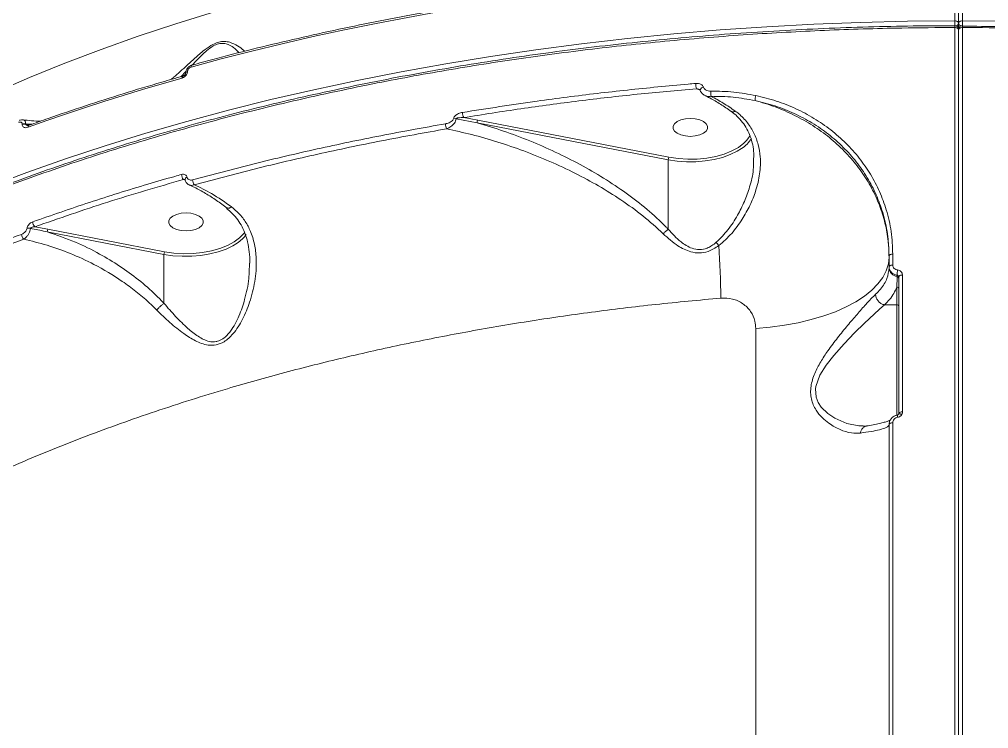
# Model space of a CAD drawing. Header units: millimetres. Extents: x -6104 to 7803, y -6013 to 4803.
# Drawn here: x 230.3 to 481.2, y 985.6 to 1169.2 of the extents above; entities that cross this region are included whole.
import ezdxf

# ---------------------------------------------------------------- set-up
doc = ezdxf.new("R2010")
doc.units = ezdxf.units.MM
doc.layers.add('DIKOM_ОБЪЕКТ', color=7, linetype='Continuous')

msp = doc.modelspace()

# ---------------------------------------------------------------- linework, layer by layer
at = {"layer": 'DIKOM_ОБЪЕКТ', "color": 7, "linetype": 'Continuous', "lineweight": 15}
for p, q in [((472.417, 1583.661), (472.417, 1168.792)), ((474.422, 1168.792), (474.422, 1583.661)), ((473.419, 1583.146), (473.419, 1168.277)), ((472.417, 1167.077), (472.417, 559.74)), ((473.419, 1168.277), (473.419, 1166.563)), ((474.422, 559.74), (474.422, 1167.077)), ((473.419, 559.74), (473.419, 1166.563)), ((272.083, 1154.34), (273.367, 1155.674)), ((273.289, 1155.207), (273.289, 1155.235)), ((273.814, 1155.66), (273.814, 1155.688)), ((405.544, 1151.239), (406.481, 1150.837)), ((231.013, 1142.074), (231.013, 1141.985)), ((231.912, 1142.052), (231.912, 1142.141)), ((231.912, 1142.141), (233.477, 1142.021)), ((233.018, 1141.858), (231.912, 1142.052)), ((343.376, 1143.473), (348.779, 1142.383)), ((348.955, 1143.053), (345.296, 1143.752)), ((348.779, 1142.383), (398.252, 1132.817)), ((398.428, 1133.487), (348.955, 1143.053)), ((398.252, 1114.865), (398.252, 1132.817)), ((420.375, 1133.57), (420.362, 1133.142)), ((272.746, 1127.728), (273.224, 1127.522)), ((237.669, 1114.859), (234.309, 1115.497)), ((237.493, 1114.189), (267.712, 1108.346)), ((267.885, 1109.016), (237.669, 1114.859)), ((267.712, 1095.693), (267.712, 1108.346)), ((455.419, 1107.97), (455.419, 1105.137)), ((456.379, 1105.601), (456.379, 1108.435)), ((455.419, 1105.137), (455.419, 1104.859)), ((457.503, 1102.951), (457.503, 1102.623)), ((457.919, 1102.552), (457.919, 1067.141)), ((458.885, 1067.573), (458.885, 1103.013)), ((457.419, 1099.85), (457.419, 1095.279)), ((454.223, 1095.279), (457.419, 1095.279)), ((457.419, 1095.279), (457.419, 1066.628)), ((420.917, 1089.167), (420.917, 610.509)), ((457.503, 1066.701), (457.505, 1066.707)), ((455.419, 1064.3), (455.419, 962.92)), ((456.379, 963.265), (456.379, 1064.729))]:
    msp.add_line(p, q, dxfattribs=at)
at = {"layer": 'DIKOM_ОБЪЕКТ', "color": 7, "linetype": 'Continuous', "lineweight": 15, "flags": 128}
for points in [[(411.572, 1195.442), (400.104, 1194.38), (388.704, 1193.138), (377.384, 1191.718), (366.152, 1190.121), (355.021, 1188.349), (343.999, 1186.402), (333.098, 1184.283), (322.328, 1181.994), (311.698, 1179.536), (301.218, 1176.913), (290.899, 1174.127), (280.75, 1171.179), (270.78, 1168.074), (260.998, 1164.813), (251.414, 1161.401), (242.036, 1157.839), (232.874, 1154.132), (223.936, 1150.282)], [(274.786, 1156.838), (282.559, 1158.934), (290.415, 1160.945), (298.352, 1162.871), (306.364, 1164.712), (314.449, 1166.466), (322.604, 1168.132), (330.825, 1169.71), (339.108, 1171.2)], [(472.417, 1168.792), (460.23, 1168.686), (448.053, 1168.398), (435.899, 1167.928), (423.775, 1167.277), (411.694, 1166.444), (399.664, 1165.432), (387.697, 1164.24), (375.802, 1162.869), (363.989, 1161.322), (352.268, 1159.598), (340.65, 1157.7), (329.143, 1155.63), (317.758, 1153.388), (306.503, 1150.977), (295.39, 1148.399), (284.426, 1145.655), (273.622, 1142.749), (262.985, 1139.683), (252.526, 1136.459), (242.253, 1133.08), (232.175, 1129.549), (222.3, 1125.869)], [(473.419, 1168.277), (473.4, 1168.378), (473.343, 1168.475), (473.25, 1168.564), (473.125, 1168.642), (472.974, 1168.706), (472.8, 1168.754), (472.612, 1168.783), (472.417, 1168.792)], [(473.419, 1166.563), (473.4, 1166.663), (473.343, 1166.76), (473.25, 1166.849), (473.125, 1166.927), (472.974, 1166.991), (472.8, 1167.038), (472.612, 1167.067), (472.417, 1167.077)], [(474.422, 1168.792), (474.226, 1168.783), (474.038, 1168.754), (473.865, 1168.706), (473.713, 1168.642), (473.588, 1168.564), (473.496, 1168.475), (473.438, 1168.378), (473.419, 1168.277)], [(474.422, 1167.077), (474.226, 1167.067), (474.038, 1167.038), (473.865, 1166.991), (473.713, 1166.927), (473.588, 1166.849), (473.496, 1166.76), (473.438, 1166.663), (473.419, 1166.563)], [(486.609, 1168.686), (474.422, 1168.792)], [(274.993, 1157.349), (274.979, 1157.344), (274.913, 1157.301), (274.859, 1157.225), (274.819, 1157.12), (274.794, 1156.99), (274.786, 1156.838)], [(232.534, 1141.251), (237.362, 1142.966), (242.237, 1144.647), (247.157, 1146.292), (252.12, 1147.901), (257.127, 1149.475), (262.177, 1151.013), (267.267, 1152.514), (272.397, 1153.979)], [(403.96, 1143.537), (402.692, 1143.443), (401.527, 1143.169), (400.559, 1142.737), (399.867, 1142.182), (399.506, 1141.549), (399.506, 1140.889), (399.867, 1140.256), (400.559, 1139.701), (401.527, 1139.269), (402.692, 1138.995), (403.96, 1138.901), (405.228, 1138.995), (406.393, 1139.269), (407.361, 1139.701), (408.053, 1140.256), (408.414, 1140.889), (408.414, 1141.549), (408.053, 1142.182), (407.361, 1142.737), (406.393, 1143.169), (405.228, 1143.443), (403.96, 1143.537)], [(419.442, 1139.14), (418.889, 1138.254), (418.53, 1137.814)], [(418.53, 1137.814), (417.816, 1137.099), (416.409, 1136.043), (414.702, 1135.112), (412.734, 1134.328), (410.555, 1133.711), (408.217, 1133.275), (405.776, 1133.032), (403.29, 1132.986), (400.821, 1133.138), (398.428, 1133.487)], [(398.252, 1132.817), (400.588, 1132.472), (402.997, 1132.307), (405.427, 1132.326), (407.825, 1132.529), (410.139, 1132.911), (412.319, 1133.464), (414.318, 1134.175), (416.092, 1135.031), (417.24, 1135.747)], [(273.419, 1119.066), (272.151, 1118.972), (270.986, 1118.698), (270.018, 1118.266), (269.326, 1117.711), (268.965, 1117.078), (268.965, 1116.418), (269.326, 1115.785), (270.018, 1115.23), (270.986, 1114.798), (272.151, 1114.524), (273.419, 1114.43), (274.687, 1114.524), (275.852, 1114.798), (276.82, 1115.23), (277.513, 1115.785), (277.873, 1116.418), (277.873, 1117.078), (277.513, 1117.711), (276.82, 1118.266), (275.852, 1118.698), (274.687, 1118.972), (273.419, 1119.066)], [(288.57, 1114.099), (288.347, 1113.783), (288.029, 1113.389)], [(288.029, 1113.389), (287.275, 1112.627), (285.868, 1111.571), (284.16, 1110.64), (282.192, 1109.857), (280.013, 1109.24), (277.674, 1108.804), (275.232, 1108.56), (272.747, 1108.515), (270.278, 1108.668), (267.885, 1109.016)], [(267.712, 1108.346), (270.048, 1108.001), (272.456, 1107.836), (274.886, 1107.855), (277.284, 1108.058), (279.598, 1108.44), (281.778, 1108.993), (283.777, 1109.704), (285.551, 1110.56), (286.699, 1111.276)], [(455.419, 1107.629), (455.237, 1105.851), (454.691, 1104.09), (453.788, 1102.36), (452.534, 1100.679), (450.942, 1099.061), (449.027, 1097.521), (446.804, 1096.074), (444.296, 1094.732), (441.524, 1093.507), (438.514, 1092.411), (435.294, 1091.454), (431.892, 1090.644), (428.341, 1089.99), (424.671, 1089.496), (420.917, 1089.167)], [(455.419, 1107.97), (455.437, 1108.058), (455.492, 1108.143), (455.579, 1108.222), (455.698, 1108.292), (455.843, 1108.35), (456.009, 1108.394), (456.189, 1108.423), (456.379, 1108.435)], [(455.419, 1105.137), (455.437, 1105.225), (455.492, 1105.31), (455.579, 1105.389), (455.698, 1105.458), (455.843, 1105.516), (456.009, 1105.56), (456.189, 1105.589), (456.379, 1105.601)], [(457.919, 1102.552), (457.938, 1102.64), (457.992, 1102.725), (458.081, 1102.803), (458.2, 1102.872), (458.346, 1102.93), (458.513, 1102.973), (458.694, 1103.001), (458.885, 1103.013)], [(448.695, 1063.925), (447.554, 1063.914), (444.513, 1064.553), (441.392, 1065.917), (439.54, 1067.163), (437.87, 1068.811), (437.1, 1069.967), (436.55, 1071.333), (436.365, 1073.52), (436.452, 1074.161), (437.496, 1077.065), (439.116, 1079.662), (441.08, 1082.162), (443.753, 1085.145), (446.511, 1087.995), (449.073, 1090.53), (451.519, 1092.868), (452.93, 1094.163), (454.216, 1095.279), (454.217, 1095.279), (454.217, 1095.279)], [(457.859, 1066.931), (457.895, 1066.984), (457.956, 1067.021), (458.041, 1067.041), (458.146, 1067.045), (458.269, 1067.03), (458.405, 1066.999), (458.552, 1066.952), (458.704, 1066.89)], [(457.919, 1067.141), (457.938, 1067.223), (457.992, 1067.303), (458.081, 1067.376), (458.2, 1067.441), (458.346, 1067.495), (458.513, 1067.536), (458.694, 1067.562), (458.885, 1067.573)], [(455.419, 1064.3), (455.437, 1064.381), (455.492, 1064.46), (455.579, 1064.533), (455.698, 1064.597), (455.843, 1064.651), (456.009, 1064.691), (456.189, 1064.718), (456.379, 1064.729)]]:
    msp.add_lwpolyline(points, dxfattribs=at)
at = {"layer": 'DIKOM_ОБЪЕКТ', "color": 7, "linetype": 'Continuous', "lineweight": 15}
for centre, radius, start, end in [((505.527, 1167.238), 33.111, 179.43923, 180.27943), ((838.653, 1168.722), 366.236, 179.98892, 180.18525), ((472.419, 1166.563), 1, 0, 90.07043), ((472.551, 1168.318), 0.869, 286.86563, 357.33991), ((474.287, 1168.318), 0.869, 182.64576, 253.14871), ((474.419, 1166.563), 1, 89.92957, 180), ((27.398, 1168.836), 447.024, 359.83517, 359.99438), ((432.125, 1167.221), 42.297, 359.80466, 0.46255), ((272.899, 1154.072), 0.51, 125.11316, 190.49509), ((273.869, 1155.094), 0.597, 95.27749, 166.07286), ((273.867, 1155.069), 0.593, 95.13888, 166.87446), ((410.832, 1152.559), 5.45, 179.62425, 194.01002), ((407.451, 1150.665), 0.98, 95.98985, 161.04525), ((413.873, 1150.181), 4.608, 174.78691, 191.47316), ((423.685, 1148.42), 2.963, 159.21359, 185.0687), ((347.963, 1145.066), 2.973, 179.53591, 206.21826), ((231.592, 1140.36), 1.81, 79.82321, 108.68789), ((231.592, 1140.271), 1.809, 79.8207, 108.69041), ((233.048, 1141.331), 0.52, 122.53122, 188.86638), ((343.519, 1142.139), 2.952, 179.80471, 206.17502), ((342.679, 1141.403), 2.184, 71.3879, 88.87233), ((350.09, 1142.398), 1.311, 149.98189, 180.61409), ((412.602, 1142.77), 8.416, 303.43911, 328.47651), ((399.563, 1132.831), 1.31, 149.9721, 180.61434), ((274.267, 1129.026), 2, 179.96467, 220.49272), ((273.87, 1127.67), 0.691, 105.57545, 177.89147), ((277.197, 1127.637), 2.063, 180.23858, 218.61523), ((235.471, 1116.783), 1.733, 180.47857, 227.87745), ((232.607, 1113.01), 2.138, 74.43751, 99.2049), ((238.804, 1114.203), 1.311, 149.97839, 180.60679), ((232.591, 1113.549), 1.744, 180.83246, 226.84982), ((281.535, 1118.874), 9.187, 304.20175, 323.87482), ((269.041, 1108.36), 1.329, 150.43941, 180.61815), ((449.072, 1139.879), 47.754, 216.51921, 217.81027), ((165.958, 1094.4), 245.921, 0.60785, 3.77779), ((457.763, 1104.954), 2.345, 182.33139, 263.63192), ((463.67, 1103.049), 6.168, 168.22147, 180.90476), ((457.451, 1102.157), 0.469, 2.33166, 83.63732), ((457.441, 1099.372), 0.478, 2.93876, 92.6551), ((457.441, 1094.801), 0.478, 2.93518, 92.65868), ((454.898, 1065.822), 2.753, 6.8692, 18.75062)]:
    msp.add_arc(centre, radius, start, end, dxfattribs=at)
for points, knots in [([(274.993, 1157.348), (276.778, 1157.837), (281.955, 1159.253), (290.635, 1161.487), (301.073, 1164), (311.642, 1166.363), (322.334, 1168.573), (331.552, 1170.337), (337.22, 1171.338), (339.256, 1171.697)], [0, 0, 0, 0, 0.0864698, 0.2507629, 0.4150561, 0.5793457, 0.7436325, 0.9079168, 1, 1, 1, 1]), ([(63.91, 998.908), (64.11, 999.385), (65.128, 1001.807), (67.263, 1006.13), (70.324, 1011.864), (73.704, 1017.532), (77.373, 1023.139), (81.339, 1028.687), (85.601, 1034.177), (90.16, 1039.611), (95.019, 1044.989), (100.178, 1050.314), (105.642, 1055.587), (111.398, 1060.798), (117.424, 1065.926), (123.7, 1070.951), (130.21, 1075.863), (136.957, 1080.663), (143.941, 1085.355), (151.165, 1089.939), (158.632, 1094.417), (166.341, 1098.792), (174.297, 1103.062), (182.5, 1107.231), (190.956, 1111.298), (199.656, 1115.261), (208.567, 1119.105), (217.657, 1122.813), (226.901, 1126.376), (236.295, 1129.794), (245.843, 1133.068), (255.548, 1136.2), (265.412, 1139.191), (275.439, 1142.042), (285.631, 1144.754), (295.99, 1147.327), (306.522, 1149.762), (317.222, 1152.058), (328.063, 1154.209), (338.998, 1156.205), (349.992, 1158.039), (361.032, 1159.71), (372.123, 1161.218), (383.271, 1162.566), (394.478, 1163.753), (405.748, 1164.781), (417.083, 1165.649), (428.487, 1166.357), (439.963, 1166.908), (451.514, 1167.293), (462.341, 1167.521), (469.318, 1167.542), (472.418, 1167.552)], [0, 0, 0, 0, 0.0050089, 0.025436, 0.045783, 0.0660727, 0.0863285, 0.1065727, 0.1268271, 0.1471077, 0.1674374, 0.1878383, 0.2083332, 0.2289378, 0.2495475, 0.2700461, 0.2904526, 0.31079, 0.3310811, 0.3513489, 0.3716164, 0.3919015, 0.4122247, 0.4326089, 0.4530769, 0.4736519, 0.4942679, 0.5147984, 0.5352284, 0.5555809, 0.5758793, 0.5961467, 0.6164061, 0.6366784, 0.6569812, 0.6773378, 0.6977713, 0.7183047, 0.7389179, 0.759486, 0.7799393, 0.8003083, 0.8206161, 0.840886, 0.8611412, 0.8814048, 0.9016921, 0.9220263, 0.9424307, 0.9629282, 0.9835284, 1, 1, 1, 1]), ([(63.969, 998.606), (64.505, 999.914), (66.644, 1005.134), (71.668, 1014.109), (79.097, 1025.594), (87.948, 1036.94), (98.108, 1048.118), (109.384, 1058.877), (121.702, 1069.191), (134.98, 1079.044), (149.432, 1088.595), (165.059, 1097.799), (181.834, 1106.612), (199.388, 1114.843), (217.641, 1122.476), (236.503, 1129.51), (256.279, 1136.059), (276.94, 1142.079), (298.434, 1147.537), (319.362, 1152.108), (339.569, 1155.887), (358.939, 1158.974), (378.644, 1161.586), (398.636, 1163.707), (418.696, 1165.319), (438.727, 1166.415), (456.596, 1166.978), (467.839, 1167.048), (472.417, 1167.077)], [0, 0, 0, 0, 0.013784, 0.0550016, 0.0961875, 0.1385697, 0.1809865, 0.2233687, 0.2645546, 0.3057722, 0.3469581, 0.3893402, 0.4317571, 0.4741392, 0.5153251, 0.5565426, 0.5977285, 0.6401106, 0.6825273, 0.7249095, 0.7607557, 0.7966438, 0.8325319, 0.8687601, 0.9049883, 0.9402989, 0.9756894, 1, 1, 1, 1]), ([(801.647, 1085.591), (799.757, 1086.851), (793.057, 1091.319), (780.491, 1098.546), (764.039, 1107.232), (746.627, 1115.386), (728.349, 1123.017), (709.23, 1130.115), (689.344, 1136.665), (668.782, 1142.635), (647.64, 1147.999), (627.346, 1152.433), (608.051, 1156.054), (589.87, 1158.994), (571.449, 1161.506), (552.615, 1163.609), (533.39, 1165.279), (513.805, 1166.487), (494.132, 1167.257), (480.988, 1167.365), (474.419, 1167.42)], [0, 0, 0, 0, 0.0246419, 0.0873687, 0.1499951, 0.2124251, 0.2748546, 0.337481, 0.4002078, 0.4629347, 0.5255613, 0.587991, 0.6385771, 0.6892156, 0.739854, 0.79044, 0.842801, 0.89522, 0.947639, 1, 1, 1, 1]), ([(474.422, 1167.077), (479, 1167.048), (491.334, 1166.971), (511.402, 1166.295), (534.525, 1164.888), (557.684, 1162.796), (580.797, 1160.008), (603.781, 1156.516), (626.131, 1152.395), (647.784, 1147.676), (668.695, 1142.399), (689.205, 1136.478), (709.223, 1129.907), (728.667, 1122.693), (747.109, 1114.994), (764.508, 1106.85), (780.849, 1098.305), (796.397, 1089.222), (811.064, 1079.608), (824.776, 1069.486), (837.083, 1059.2), (848.022, 1048.808), (857.649, 1038.365), (866.276, 1027.579), (873.758, 1016.462), (879.37, 1006.728), (881.966, 1000.684), (882.902, 998.504)], [0, 0, 0, 0, 0.0243023, 0.065474, 0.1066775, 0.1478492, 0.1902169, 0.232619, 0.2749866, 0.3161584, 0.3573619, 0.3985337, 0.4409013, 0.4833034, 0.525671, 0.5668428, 0.6080463, 0.649218, 0.6915856, 0.7339878, 0.7763555, 0.8160448, 0.8557626, 0.8954519, 0.9362086, 0.9769961, 1, 1, 1, 1]), ([(288.599, 1160.932), (288.505, 1161.033), (288.066, 1161.503), (286.807, 1162.377), (285.177, 1163.221), (283.452, 1163.535), (281.921, 1163.368), (280.184, 1162.666), (278.162, 1161.298), (275.977, 1159.422), (273.241, 1156.921), (271.093, 1154.898), (269.724, 1153.775), (269.52, 1153.608)], [0, 0, 0, 0, 0.03396339, 0.15960791, 0.28765098, 0.3591833, 0.42005561, 0.48129518, 0.56324335, 0.6727791, 0.78522095, 0.96807522, 1, 1, 1, 1]), ([(274.931, 1157.299), (275.459, 1157.854), (276.655, 1159.111), (278.457, 1160.873), (280.289, 1162.27), (281.866, 1162.948), (283.242, 1163.035), (284.749, 1162.59), (286.085, 1161.678), (286.824, 1160.899), (287.148, 1160.558)], [0, 0, 0, 0, 0.1294377, 0.2930848, 0.407515, 0.4903209, 0.5730719, 0.673502, 0.856956, 1, 1, 1, 1]), ([(273.305, 1155.237), (273.3, 1155.281), (273.274, 1155.528), (273.425, 1156.003), (273.78, 1156.6), (274.327, 1157.104), (274.781, 1157.254), (274.996, 1157.326)], [0, 0, 0, 0, 0.0467378, 0.264045, 0.5019073, 0.7633246, 1, 1, 1, 1]), ([(273.814, 1155.688), (273.824, 1155.784), (273.843, 1155.976), (273.993, 1156.269), (274.217, 1156.531), (274.494, 1156.735), (274.694, 1156.806), (274.786, 1156.838)], [0, 0, 0, 0, 0.1951659, 0.3900949, 0.5932694, 0.8111124, 1, 1, 1, 1]), ([(232.768, 1141.769), (234.43, 1142.363), (239.248, 1144.084), (247.358, 1146.831), (257.152, 1149.959), (265.587, 1152.498), (270.779, 1153.971), (272.606, 1154.489)], [0, 0, 0, 0, 0.1293312, 0.3750691, 0.6208049, 0.8665359, 1, 1, 1, 1]), ([(272.397, 1153.979), (272.532, 1154.027), (272.821, 1154.13), (273.224, 1154.425), (273.551, 1154.807), (273.771, 1155.236), (273.8, 1155.519), (273.814, 1155.66)], [0, 0, 0, 0, 0.1890422, 0.4045188, 0.6068551, 0.8033728, 1, 1, 1, 1]), ([(272.608, 1154.495), (272.635, 1154.501), (272.715, 1154.521), (272.88, 1154.612), (273.049, 1154.752), (273.173, 1154.901), (273.248, 1155.037), (273.284, 1155.141), (273.29, 1155.199), (273.289, 1155.205), (273.289, 1155.206)], [0, 0, 0, 0, 0.0967812, 0.2952141, 0.4683663, 0.6152446, 0.7426115, 0.8572685, 0.9810603, 1, 1, 1, 1]), ([(405.382, 1152.594), (404.724, 1152.538), (401.436, 1152.257), (392.899, 1151.47), (379.836, 1150.063), (362.941, 1147.921), (351.413, 1146.103), (344.99, 1145.09)], [0, 0, 0, 0, 0.03216558, 0.16083534, 0.41839578, 0.67595685, 1, 1, 1, 1]), ([(407.349, 1151.639), (407.34, 1151.673), (407.298, 1151.826), (407.126, 1152.096), (406.722, 1152.397), (406.116, 1152.604), (405.633, 1152.598), (405.382, 1152.594)], [0, 0, 0, 0, 0.0490682, 0.2179169, 0.4266712, 0.7022363, 1, 1, 1, 1]), ([(345.296, 1143.752), (350.221, 1144.538), (360.071, 1146.108), (375.076, 1148.105), (390.225, 1149.858), (400.437, 1150.779), (405.544, 1151.239)], [0, 0, 0, 0, 0.2493143, 0.4986285, 0.749314, 1, 1, 1, 1]), ([(405.544, 1151.239), (405.712, 1151.206), (405.987, 1151.153), (406.253, 1151.043), (406.356, 1151)], [0, 0, 0, 0, 0.6096461, 1, 1, 1, 1]), ([(406.541, 1150.894), (406.541, 1150.892), (406.546, 1150.878), (406.521, 1150.916), (406.452, 1150.965), (406.383, 1150.992), (406.357, 1151.002)], [0, 0, 0, 0, 0.07151605, 0.42406958, 0.78398789, 1, 1, 1, 1]), ([(407.801, 1149.479), (407.655, 1149.544), (407.274, 1149.715), (406.838, 1150.2), (406.553, 1150.653), (406.539, 1150.906), (406.539, 1150.92)], [0, 0, 0, 0, 0.2380943, 0.6202652, 0.9793671, 1, 1, 1, 1]), ([(409.284, 1150.599), (409.035, 1150.613), (408.542, 1150.639), (407.942, 1150.883), (407.512, 1151.223), (407.402, 1151.504), (407.349, 1151.639)], [0, 0, 0, 0, 0.2974616, 0.58903048, 0.80284845, 1, 1, 1, 1]), ([(414.633, 1145.288), (414.61, 1145.307), (413.68, 1146.025), (411.791, 1147.225), (409.528, 1148.594), (408.19, 1149.226), (407.793, 1149.414)], [0, 0, 0, 0, 0.0107341, 0.4189185, 0.8271004, 1, 1, 1, 1]), ([(407.821, 1149.479), (408.009, 1149.391), (408.462, 1149.177), (409.027, 1149.232), (409.357, 1149.264)], [0, 0, 0, 0, 0.41595, 1, 1, 1, 1]), ([(420.915, 1149.471), (419.02, 1149.819), (415.203, 1150.52), (411.266, 1150.573), (409.284, 1150.599)], [0, 0, 0, 0, 0.4964926, 1, 1, 1, 1]), ([(409.357, 1149.264), (411.269, 1149.239), (415.12, 1149.188), (418.854, 1148.503), (420.734, 1148.158)], [0, 0, 0, 0, 0.4964837, 1, 1, 1, 1]), ([(415.588, 1145.453), (414.566, 1146.159), (412.514, 1147.578), (410.413, 1148.701), (409.357, 1149.264)], [0, 0, 0, 0, 0.4978687, 1, 1, 1, 1]), ([(456.379, 1108.435), (456.296, 1110.373), (456.131, 1114.25), (454.879, 1119.667), (453.034, 1124.633), (450.684, 1129.118), (447.779, 1133.321), (444.33, 1137.17), (440.401, 1140.624), (436.044, 1143.636), (431.297, 1146.134), (426.254, 1148.153), (422.693, 1149.032), (420.915, 1149.471)], [0, 0, 0, 0, 0.1021846, 0.2043682, 0.2924905, 0.3808922, 0.4690132, 0.5574042, 0.6460773, 0.7344677, 0.822883, 0.911581, 1, 1, 1, 1]), ([(455.419, 1107.629), (455.36, 1109.212), (455.242, 1112.378), (454.301, 1117.077), (452.788, 1121.672), (450.675, 1126.1), (448.001, 1130.307), (444.77, 1134.226), (441.037, 1137.814), (436.847, 1141.022), (432.238, 1143.79), (427.279, 1146.091), (423.374, 1147.447), (421.159, 1148.044), (420.734, 1148.158)], [0, 0, 0, 0, 0.087443, 0.1748848, 0.2633127, 0.3520186, 0.440446, 0.5297498, 0.6193385, 0.7086415, 0.7985513, 0.8887509, 0.9786601, 1, 1, 1, 1]), ([(420.734, 1148.158), (422.473, 1147.73), (425.956, 1146.873), (430.888, 1144.899), (435.531, 1142.456), (439.793, 1139.507), (443.636, 1136.125), (447.009, 1132.355), (449.85, 1128.238), (452.149, 1123.844), (453.953, 1118.978), (455.177, 1113.669), (455.338, 1109.869), (455.419, 1107.97)], [0, 0, 0, 0, 0.088372, 0.1770241, 0.2653916, 0.3537666, 0.4424249, 0.5308003, 0.6189455, 0.7073709, 0.7955187, 0.8977587, 1, 1, 1, 1]), ([(344.99, 1145.09), (344.902, 1145.074), (344.467, 1144.993), (343.808, 1144.755), (343.193, 1144.334), (342.848, 1143.951), (342.764, 1143.709), (342.722, 1143.587)], [0, 0, 0, 0, 0.09510622, 0.47197338, 0.71577723, 0.85722462, 1, 1, 1, 1]), ([(411.344, 1110.603), (412.5, 1111.624), (414.816, 1113.669), (417.403, 1117.318), (419.478, 1121.01), (421.061, 1124.953), (422.054, 1129.194), (422.214, 1133.252), (421.628, 1136.78), (420.535, 1139.773), (418.822, 1142.491), (417.059, 1144.34), (415.878, 1145.233), (415.588, 1145.453)], [0, 0, 0, 0, 0.1071405, 0.214579, 0.3113472, 0.4080928, 0.5217541, 0.6352955, 0.7192625, 0.8031763, 0.8878206, 0.9724048, 1, 1, 1, 1]), ([(420.434, 1133.555), (420.405, 1134.236), (420.343, 1135.688), (419.888, 1137.794), (419.15, 1139.842), (418.134, 1141.695), (416.848, 1143.337), (415.668, 1144.533), (414.84, 1145.102), (414.604, 1145.265)], [0, 0, 0, 0, 0.1479247, 0.3153665, 0.4784183, 0.6367989, 0.7899171, 0.9400802, 1, 1, 1, 1]), ([(415.588, 1145.453), (415.56, 1145.436), (415.448, 1145.369), (415.174, 1145.24), (414.846, 1145.166), (414.702, 1145.279), (414.645, 1145.324)], [0, 0, 0, 0, 0.06937349, 0.27595459, 0.7123671, 1, 1, 1, 1]), ([(230.047, 1142.541), (230.186, 1142.578), (230.432, 1142.644), (230.728, 1142.577), (230.921, 1142.426), (231.004, 1142.242), (231.011, 1142.113), (231.013, 1142.074)], [0, 0, 0, 0, 0.3025816, 0.5346558, 0.7254754, 0.9170976, 1, 1, 1, 1]), ([(230.285, 1143.046), (230.358, 1143.075), (230.651, 1143.192), (230.985, 1143.25), (231.215, 1143.183), (231.22, 1143.181)], [0, 0, 0, 0, 0.246046, 0.9812307, 1, 1, 1, 1]), ([(231.013, 1141.985), (231.016, 1141.926), (231.026, 1141.722), (231.162, 1141.433), (231.475, 1141.196), (231.942, 1141.095), (232.325, 1141.196), (232.534, 1141.251)], [0, 0, 0, 0, 0.0796252, 0.2757165, 0.4707842, 0.7105476, 1, 1, 1, 1]), ([(231.912, 1142.141), (231.906, 1142.219), (231.888, 1142.478), (231.764, 1142.83), (231.526, 1143.116), (231.311, 1143.149), (231.21, 1143.164)], [0, 0, 0, 0, 0.1341829, 0.4418549, 0.7367422, 1, 1, 1, 1]), ([(231.215, 1143.198), (231.962, 1143.101), (233.489, 1142.905), (234.996, 1142.858), (235.766, 1142.834)], [0, 0, 0, 0, 0.489773, 1, 1, 1, 1]), ([(232.476, 1141.726), (232.406, 1141.736), (232.253, 1141.76), (232.08, 1141.832), (231.969, 1141.918), (231.92, 1141.984), (231.915, 1142.032), (231.912, 1142.052)], [0, 0, 0, 0, 0.2910612, 0.6339842, 0.7758905, 0.9057642, 1, 1, 1, 1]), ([(232.483, 1141.719), (232.491, 1141.718), (232.511, 1141.714), (232.64, 1141.721), (232.745, 1141.765), (232.771, 1141.776)], [0, 0, 0, 0, 0.3188956, 0.8320156, 1, 1, 1, 1]), ([(340.568, 1142.149), (334.971, 1141.149), (323.779, 1139.149), (307.288, 1135.674), (291.015, 1131.882), (280.428, 1129.046), (275.134, 1127.628)], [0, 0, 0, 0, 0.24909701, 0.49819399, 0.74909724, 1, 1, 1, 1]), ([(342.722, 1143.587), (342.681, 1143.469), (342.6, 1143.233), (342.267, 1142.866), (341.679, 1142.465), (341.056, 1142.242), (340.646, 1142.164), (340.568, 1142.149)], [0, 0, 0, 0, 0.1455985, 0.2899526, 0.5320879, 0.9097836, 1, 1, 1, 1]), ([(340.87, 1140.837), (340.961, 1140.871), (341.438, 1141.05), (342.178, 1141.514), (342.851, 1142.248), (343.231, 1142.892), (343.326, 1143.275), (343.376, 1143.473)], [0, 0, 0, 0, 0.0825453, 0.4350674, 0.6772439, 0.8329937, 1, 1, 1, 1]), ([(343.376, 1143.473), (343.393, 1143.495), (343.428, 1143.537), (343.546, 1143.601), (343.802, 1143.684), (344.329, 1143.758), (344.859, 1143.771), (345.221, 1143.755), (345.296, 1143.752)], [0, 0, 0, 0, 0.0461216, 0.0901383, 0.2101099, 0.4598489, 0.8891865, 1, 1, 1, 1]), ([(398.252, 1114.865), (398.08, 1115.043), (396.347, 1116.837), (392.82, 1120.061), (387.367, 1124.271), (381.561, 1128.135), (375.408, 1131.69), (369.026, 1134.907), (362.411, 1137.786), (355.657, 1140.33), (351.072, 1141.699), (348.779, 1142.383)], [0, 0, 0, 0, 0.012974, 0.1306095, 0.2483385, 0.3704484, 0.49259, 0.6182931, 0.7440064, 0.8720037, 1, 1, 1, 1]), ([(275.585, 1126.35), (280.829, 1127.754), (291.315, 1130.564), (307.509, 1134.342), (323.999, 1137.821), (335.246, 1139.832), (340.87, 1140.837)], [0, 0, 0, 0, 0.2490964, 0.4981935, 0.7490968, 1, 1, 1, 1]), ([(340.87, 1140.837), (343.039, 1140.368), (347.483, 1139.406), (354.163, 1137.48), (360.925, 1135.166), (367.631, 1132.461), (374.09, 1129.431), (380.242, 1126.116), (386.095, 1122.466), (391.783, 1118.413), (395.229, 1115.262), (396.951, 1113.687)], [0, 0, 0, 0, 0.1079572, 0.2212637, 0.3345711, 0.4497838, 0.564986, 0.6720712, 0.7791294, 0.8896218, 1, 1, 1, 1]), ([(420.362, 1133.142), (420.361, 1132.172), (420.36, 1129.735), (419.468, 1125.988), (418.053, 1122.034), (416.166, 1118.318), (413.856, 1114.627), (411.747, 1112.515), (410.694, 1111.461)], [0, 0, 0, 0, 0.1257159, 0.3161111, 0.4793124, 0.6425503, 0.8215649, 1, 1, 1, 1]), ([(273.684, 1128.335), (273.643, 1128.46), (273.555, 1128.728), (273.226, 1128.995), (272.778, 1129.123), (272.437, 1129.059), (272.267, 1129.028)], [0, 0, 0, 0, 0.2213741, 0.474387, 0.7373133, 1, 1, 1, 1]), ([(272.267, 1129.028), (271.682, 1128.863), (268.758, 1128.038), (260.738, 1125.703), (248.362, 1121.869), (238.616, 1118.47), (233.738, 1116.768)], [0, 0, 0, 0, 0.0441426, 0.2207215, 0.610017, 1, 1, 1, 1]), ([(234.309, 1115.497), (240.546, 1117.666), (253.038, 1122.01), (266.17, 1125.82), (272.746, 1127.728)], [0, 0, 0, 0, 0.4992711, 1, 1, 1, 1]), ([(272.746, 1127.728), (272.839, 1127.724), (273.001, 1127.718), (273.149, 1127.662), (273.211, 1127.638)], [0, 0, 0, 0, 0.57841522, 1, 1, 1, 1]), ([(274.276, 1126.333), (274.244, 1126.342), (273.977, 1126.417), (273.576, 1126.813), (273.233, 1127.303), (273.21, 1127.638), (273.205, 1127.701)], [0, 0, 0, 0, 0.0538149, 0.4593863, 0.8986186, 1, 1, 1, 1]), ([(275.134, 1127.628), (274.96, 1127.597), (274.61, 1127.534), (274.151, 1127.666), (273.815, 1127.937), (273.725, 1128.21), (273.684, 1128.335)], [0, 0, 0, 0, 0.2632451, 0.5266783, 0.7813111, 1, 1, 1, 1]), ([(284.033, 1120.333), (283.138, 1121.005), (281.302, 1122.382), (278.463, 1124.157), (276.097, 1125.484), (274.699, 1126.102), (274.27, 1126.292)], [0, 0, 0, 0, 0.2805037, 0.5750914, 0.8696753, 1, 1, 1, 1]), ([(274.285, 1126.333), (274.467, 1126.268), (274.857, 1126.128), (275.332, 1126.273), (275.585, 1126.35)], [0, 0, 0, 0, 0.4677441, 1, 1, 1, 1]), ([(285.193, 1120.656), (283.483, 1121.854), (280.33, 1124.063), (277.075, 1125.632), (275.585, 1126.35)], [0, 0, 0, 0, 0.5425504, 1, 1, 1, 1]), ([(265.82, 1093.945), (266.946, 1092.851), (269.219, 1090.64), (272.548, 1087.949), (275.306, 1086.18), (277.44, 1085.236), (279.244, 1084.762), (281.266, 1084.78), (283.564, 1085.729), (285.449, 1087.497), (286.958, 1089.565), (288.495, 1092.266), (290.098, 1096.169), (291.38, 1101.349), (291.75, 1106.275), (291.321, 1110.53), (290.415, 1113.793), (289, 1116.629), (287.305, 1118.9), (285.86, 1120.102), (285.193, 1120.656)], [0, 0, 0, 0, 0.0753129, 0.1521186, 0.2131844, 0.2441321, 0.2756859, 0.3129815, 0.3506006, 0.4012224, 0.4378756, 0.4745857, 0.5507914, 0.640339, 0.7326467, 0.793, 0.8549401, 0.9047749, 0.9561054, 1, 1, 1, 1]), ([(289.957, 1106.081), (289.959, 1106.113), (290.01, 1107.091), (289.836, 1108.947), (289.432, 1111.425), (288.804, 1113.617), (287.96, 1115.524), (286.822, 1117.315), (285.494, 1118.907), (284.426, 1119.797), (283.923, 1120.216)], [0, 0, 0, 0, 0.00572014, 0.17544046, 0.33811367, 0.46841149, 0.60296853, 0.73860773, 0.87695306, 1, 1, 1, 1]), ([(285.193, 1120.656), (285.164, 1120.635), (284.974, 1120.498), (284.621, 1120.307), (284.239, 1120.216), (284.102, 1120.324), (284.047, 1120.367)], [0, 0, 0, 0, 0.059266, 0.3798911, 0.7484782, 1, 1, 1, 1]), ([(233.738, 1116.768), (233.629, 1116.723), (233.358, 1116.611), (232.965, 1116.33), (232.615, 1115.951), (232.362, 1115.54), (232.297, 1115.26), (232.265, 1115.12)], [0, 0, 0, 0, 0.1655182, 0.4120507, 0.620072, 0.8097056, 1, 1, 1, 1]), ([(232.265, 1115.12), (232.233, 1114.983), (232.17, 1114.71), (231.926, 1114.311), (231.588, 1113.946), (231.211, 1113.676), (230.952, 1113.568), (230.847, 1113.524)], [0, 0, 0, 0, 0.1920494, 0.3835919, 0.5901989, 0.8340853, 1, 1, 1, 1]), ([(231.398, 1112.277), (231.527, 1112.361), (231.849, 1112.57), (232.319, 1113.063), (232.741, 1113.704), (233.051, 1114.39), (233.137, 1114.841), (233.18, 1115.069)], [0, 0, 0, 0, 0.15766646, 0.39318469, 0.5991614, 0.79673168, 1, 1, 1, 1]), ([(233.18, 1115.069), (233.193, 1115.097), (233.216, 1115.144), (233.304, 1115.231), (233.463, 1115.326), (233.731, 1115.419), (234.022, 1115.477), (234.225, 1115.491), (234.309, 1115.497)], [0, 0, 0, 0, 0.0790589, 0.1356921, 0.3030143, 0.519117, 0.8023672, 1, 1, 1, 1]), ([(233.18, 1115.069), (233.328, 1115.04), (234.767, 1114.755), (236.204, 1114.457), (237.493, 1114.189)], [0, 0, 0, 0, 0.1029244, 1, 1, 1, 1]), ([(267.712, 1095.693), (267.029, 1096.398), (264.959, 1098.537), (261.163, 1101.825), (256.271, 1105.384), (250.808, 1108.669), (244.556, 1111.761), (239.937, 1113.349), (237.493, 1114.189)], [0, 0, 0, 0, 0.0822949, 0.2495051, 0.4172987, 0.5846539, 0.7802051, 1, 1, 1, 1]), ([(396.951, 1113.687), (396.981, 1113.717), (397.197, 1113.93), (397.655, 1114.363), (398.041, 1114.683), (398.249, 1114.856)], [0, 0, 0, 0, 0.069979, 0.4978568, 1, 1, 1, 1]), ([(398.249, 1114.856), (398.25, 1114.857), (398.252, 1114.859), (398.252, 1114.862), (398.252, 1114.864), (398.252, 1114.865)], [0, 0, 0, 0, 0.3450994, 0.8161494, 1, 1, 1, 1]), ([(410.694, 1111.461), (409.935, 1110.879), (408.639, 1109.887), (406.345, 1109.437), (404.486, 1109.819), (402.907, 1110.607), (400.75, 1112.146), (399.27, 1113.665), (398.25, 1114.855), (398.249, 1114.856)], [0, 0, 0, 0, 0.1886142, 0.3216696, 0.4555492, 0.5691435, 0.6831292, 0.9996851, 1, 1, 1, 1]), ([(230.847, 1113.524), (224.895, 1111.284), (212.989, 1106.805), (195.984, 1099.45), (179.584, 1091.675), (169.328, 1086.1), (164.201, 1083.312)], [0, 0, 0, 0, 0.2485951, 0.4971901, 0.7485949, 1, 1, 1, 1]), ([(164.9, 1082.134), (169.959, 1084.885), (180.075, 1090.386), (196.363, 1098.122), (213.381, 1105.496), (225.392, 1110.017), (231.398, 1112.277)], [0, 0, 0, 0, 0.2485957, 0.497191, 0.7485953, 1, 1, 1, 1]), ([(231.398, 1112.277), (233.42, 1111.796), (237.487, 1110.827), (243.589, 1108.624), (250.17, 1105.602), (255.84, 1102.216), (260.493, 1098.78), (263.449, 1096.281), (265.152, 1094.604), (265.82, 1093.945)], [0, 0, 0, 0, 0.1610246, 0.323858, 0.4936611, 0.7083239, 0.8185389, 0.9287364, 1, 1, 1, 1]), ([(396.951, 1113.687), (398.18, 1112.578), (399.864, 1111.057), (402.346, 1109.635), (404.181, 1108.898), (406.312, 1108.578), (408.904, 1109.029), (410.45, 1110.027), (411.344, 1110.603)], [0, 0, 0, 0, 0.3030733, 0.4152376, 0.5295153, 0.6687554, 0.8085429, 1, 1, 1, 1]), ([(289.827, 1106.083), (289.812, 1104.761), (289.779, 1101.602), (288.762, 1096.979), (287.26, 1092.348), (285.606, 1089.25), (284.062, 1087.383), (282.936, 1086.403), (281.936, 1085.924), (280.727, 1085.653), (279.468, 1085.718), (277.91, 1086.295), (276.044, 1087.382), (273.636, 1089.324), (270.717, 1092.21), (268.7, 1094.506), (267.71, 1095.683), (267.709, 1095.685)], [0, 0, 0, 0, 0.0956133, 0.2283963, 0.3351832, 0.4412762, 0.4753926, 0.5093807, 0.5501693, 0.5581206, 0.6068371, 0.6495402, 0.6924087, 0.7791519, 0.8895025, 0.9998825, 1, 1, 1, 1]), ([(455.419, 1104.859), (455.31, 1103.929), (455.089, 1102.043), (453.659, 1099.752), (452.36, 1098.443), (451.937, 1098.016)], [0, 0, 0, 0, 0.3958729, 0.8032206, 1, 1, 1, 1]), ([(455.419, 1105.137), (455.42, 1105.098), (455.425, 1104.809), (455.563, 1104.27), (456.017, 1103.629), (456.684, 1103.143), (457.23, 1103.015), (457.503, 1102.951)], [0, 0, 0, 0, 0.0372319, 0.2780977, 0.5188586, 0.7593902, 1, 1, 1, 1]), ([(457.632, 1104.308), (457.467, 1104.345), (457.139, 1104.419), (456.738, 1104.705), (456.465, 1105.085), (456.382, 1105.405), (456.379, 1105.577), (456.379, 1105.601)], [0, 0, 0, 0, 0.2407369, 0.4813633, 0.7220874, 0.9627962, 1, 1, 1, 1]), ([(458.885, 1103.013), (458.884, 1103.036), (458.881, 1103.209), (458.798, 1103.529), (458.525, 1103.909), (458.124, 1104.197), (457.796, 1104.271), (457.632, 1104.308)], [0, 0, 0, 0, 0.0372195, 0.2778652, 0.5185856, 0.7592237, 1, 1, 1, 1]), ([(457.503, 1102.623), (457.502, 1102.483), (457.5, 1101.779), (457.474, 1100.841), (457.431, 1100.063), (457.419, 1099.85)], [0, 0, 0, 0, 0.1536463, 0.7682983, 1, 1, 1, 1]), ([(457.503, 1102.951), (457.557, 1102.941), (457.667, 1102.921), (457.8, 1102.834), (457.89, 1102.715), (457.918, 1102.614), (457.919, 1102.559), (457.919, 1102.552)], [0, 0, 0, 0, 0.2402319, 0.4811629, 0.7222724, 0.9628531, 1, 1, 1, 1]), ([(454.223, 1095.279), (454.673, 1095.734), (455.623, 1096.694), (456.713, 1098.224), (457.183, 1099.306), (457.419, 1099.85)], [0, 0, 0, 0, 0.309352, 0.6532191, 1, 1, 1, 1]), ([(91.517, 900.715), (91.529, 903.24), (91.559, 909.471), (92.903, 919.386), (95.439, 930.417), (99.219, 941.457), (104.232, 952.467), (110.507, 963.409), (117.893, 974.028), (126.334, 984.298), (135.754, 994.198), (146.315, 1003.903), (158.032, 1013.369), (170.89, 1022.557), (184.596, 1031.258), (199.077, 1039.454), (214.251, 1047.14), (230.377, 1054.448), (247.439, 1061.335), (265.398, 1067.768), (282.646, 1073.22), (298.967, 1077.804), (314.24, 1081.65), (329.87, 1085.149), (345.804, 1088.286), (361.966, 1091.048), (378.37, 1093.431), (395, 1095.465), (406.243, 1096.494), (411.865, 1097.009)], [0, 0, 0, 0, 0.0269365, 0.0664877, 0.1060694, 0.1456204, 0.1863268, 0.2270666, 0.267773, 0.3071933, 0.3466441, 0.3860645, 0.426635, 0.4672387, 0.5078092, 0.547136, 0.5864932, 0.62582, 0.6662928, 0.7067987, 0.7472715, 0.7786849, 0.8100985, 0.8417626, 0.8734268, 0.9049435, 0.93646, 0.96823, 1, 1, 1, 1]), ([(411.865, 1097.009), (412.886, 1096.999), (414.944, 1096.978), (417.674, 1095.694), (419.705, 1093.664), (420.765, 1091.355), (420.874, 1089.792), (420.917, 1089.167)], [0, 0, 0, 0, 0.2099046, 0.4228957, 0.6382655, 0.8553548, 1, 1, 1, 1]), ([(451.937, 1098.016), (451.549, 1097.635), (450.772, 1096.872), (449.177, 1095.149), (447.151, 1092.867), (444.673, 1089.947), (442.089, 1086.782), (439.715, 1083.618), (437.676, 1080.542), (436.065, 1077.488), (435.197, 1074.737), (435.065, 1072.515), (435.264, 1070.882), (435.772, 1069.361), (436.678, 1067.694), (438.046, 1066.046), (440.156, 1064.289), (442.741, 1062.859), (445.541, 1062.008), (447.225, 1062.062), (447.992, 1062.086)], [0, 0, 0, 0, 0.0450773, 0.0901812, 0.1588878, 0.2276836, 0.298404, 0.3691129, 0.4250479, 0.4808193, 0.5408197, 0.5713844, 0.6019548, 0.6344667, 0.6670292, 0.7198466, 0.7727706, 0.8528854, 0.9329874, 1, 1, 1, 1]), ([(454.217, 1095.279), (453.96, 1095.353), (453.447, 1095.501), (452.764, 1096.021), (452.245, 1096.695), (451.995, 1097.353), (451.937, 1097.796), (451.937, 1097.975), (451.937, 1098.016)], [0, 0, 0, 0, 0.2123376, 0.4246799, 0.6370231, 0.8493656, 0.9654671, 1, 1, 1, 1]), ([(265.82, 1093.945), (265.851, 1093.977), (266.06, 1094.202), (266.495, 1094.638), (267.134, 1095.224), (267.517, 1095.531), (267.709, 1095.685)], [0, 0, 0, 0, 0.0544645, 0.3767048, 0.6883597, 1, 1, 1, 1]), ([(267.709, 1095.685), (267.709, 1095.685), (267.711, 1095.687), (267.712, 1095.69), (267.712, 1095.692), (267.712, 1095.693)], [0, 0, 0, 0, 0.3380365, 0.7879804, 1, 1, 1, 1]), ([(454.217, 1095.279), (454.218, 1095.279), (454.22, 1095.279), (454.222, 1095.279), (454.223, 1095.279)], [0, 0, 0, 0, 0.8057696, 1, 1, 1, 1]), ([(457.503, 1066.701), (457.225, 1066.626), (456.661, 1066.475), (455.98, 1065.906), (455.509, 1065.156), (455.449, 1064.584), (455.419, 1064.3)], [0, 0, 0, 0, 0.2424996, 0.4916912, 0.747268, 1, 1, 1, 1]), ([(457.505, 1066.71), (457.527, 1066.714), (457.595, 1066.724), (457.698, 1066.773), (457.804, 1066.851), (457.856, 1066.929), (457.872, 1066.957), (457.872, 1066.957)], [0, 0, 0, 0, 0.1198731, 0.3576613, 0.633505, 0.999535, 1, 1, 1, 1]), ([(457.632, 1066.151), (457.789, 1066.193), (458.103, 1066.275), (458.475, 1066.55), (458.632, 1066.783), (458.704, 1066.89)], [0, 0, 0, 0, 0.350958, 0.701392, 1, 1, 1, 1]), ([(457.919, 1067.141), (457.914, 1067.09), (457.908, 1067.019), (457.87, 1066.95), (457.859, 1066.931)], [0, 0, 0, 0, 0.7208471, 1, 1, 1, 1]), ([(458.704, 1066.89), (458.736, 1066.952), (458.847, 1067.167), (458.869, 1067.404), (458.885, 1067.573)], [0, 0, 0, 0, 0.2879238, 1, 1, 1, 1]), ([(447.992, 1062.086), (448.957, 1062.221), (450.904, 1062.494), (453.161, 1062.967), (454.576, 1063.426), (455.303, 1063.857), (455.38, 1064.102), (455.419, 1064.225)], [0, 0, 0, 0, 0.21064764, 0.42475107, 0.67621366, 0.83740031, 1, 1, 1, 1]), ([(449.613, 1063.883), (449.52, 1063.875), (449.195, 1063.848), (448.704, 1063.51), (448.248, 1062.941), (448.054, 1062.417), (448, 1062.132), (447.992, 1062.086)], [0, 0, 0, 0, 0.116186, 0.4049149, 0.6936426, 0.9507987, 1, 1, 1, 1]), ([(448.694, 1063.886), (448.995, 1063.871), (449.336, 1063.854), (449.614, 1063.927), (449.646, 1063.935)], [0, 0, 0, 0, 0.8832696, 1, 1, 1, 1]), ([(449.608, 1063.924), (449.875, 1063.965), (450.822, 1064.109), (452.168, 1064.369), (453.627, 1064.697), (454.699, 1065.002), (455.402, 1065.255), (455.62, 1065.361), (455.708, 1065.405)], [0, 0, 0, 0, 0.0820984, 0.290124, 0.4974153, 0.7020405, 0.878971, 1, 1, 1, 1]), ([(456.379, 1064.729), (456.396, 1064.897), (456.432, 1065.233), (456.713, 1065.677), (457.123, 1066.016), (457.464, 1066.107), (457.632, 1066.151)], [0, 0, 0, 0, 0.2566291, 0.5136561, 0.7612276, 1, 1, 1, 1])]:
    msp.add_open_spline(points, degree=3, knots=knots, dxfattribs=at)

doc.saveas('drawing.dxf')
